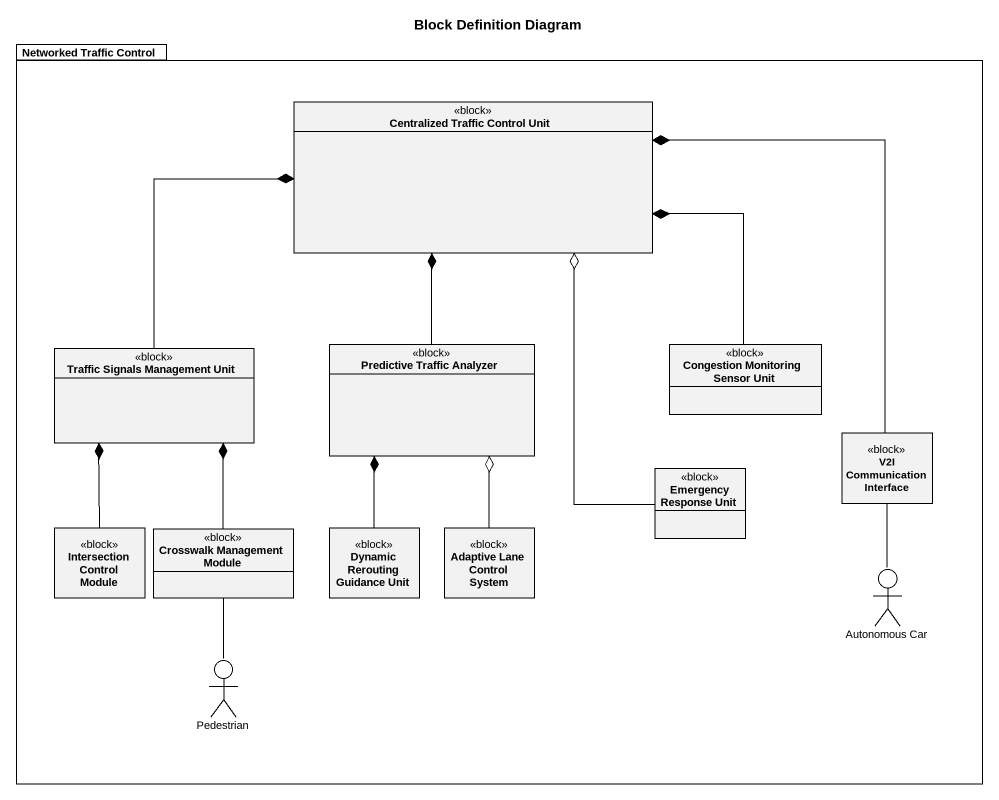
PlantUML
@startuml
title Block Definition Diagram
allowmixing
hide circle
hide empty members
package "Networked Traffic Control" as Networked_Traffic_Control {
  class "Centralized Traffic Control Unit" as Centralized_Traffic_Control <<block>>
  class "Traffic Signals Management Unit" as Traffic_Signals_Management <<block>>
  class "Predictive Traffic Analyzer" as Predictive_Traffic_Analyzer <<block>>
  class "Congestion Monitoring Sensor Unit" as Congestion_Monitoring <<block>>
  class "V2I Communication Interface" as V2I_Communication_Interface <<block>>
  class "Emergency Response Unit" as Emergency_Response_Unit <<block>>
  class "Intersection Control Module" as Intersection_Control_Module <<block>>
  class "Crosswalk Management Module" as Crosswalk_Management_Module <<block>>
  class "Dynamic Rerouting Guidance Unit" as Dynamic_Rerouting_Guidance <<block>>
  class "Adaptive Lane Control System" as Adaptive_Lane_Control_System <<block>>
  actor "Autonomous Car" as Autonomous_Car
  actor Pedestrian
}
Traffic_Signals_Management -up-* Centralized_Traffic_Control
Predictive_Traffic_Analyzer -up-* Centralized_Traffic_Control
Congestion_Monitoring -up-* Centralized_Traffic_Control
V2I_Communication_Interface -up-* Centralized_Traffic_Control
Emergency_Response_Unit -up-o Centralized_Traffic_Control
Intersection_Control_Module -up-* Traffic_Signals_Management
Crosswalk_Management_Module -up-* Traffic_Signals_Management
Dynamic_Rerouting_Guidance -up-* Predictive_Traffic_Analyzer
Adaptive_Lane_Control_System -up-o Predictive_Traffic_Analyzer
Autonomous_Car -up- V2I_Communication_Interface
Pedestrian -up- Crosswalk_Management_Module
@enduml
